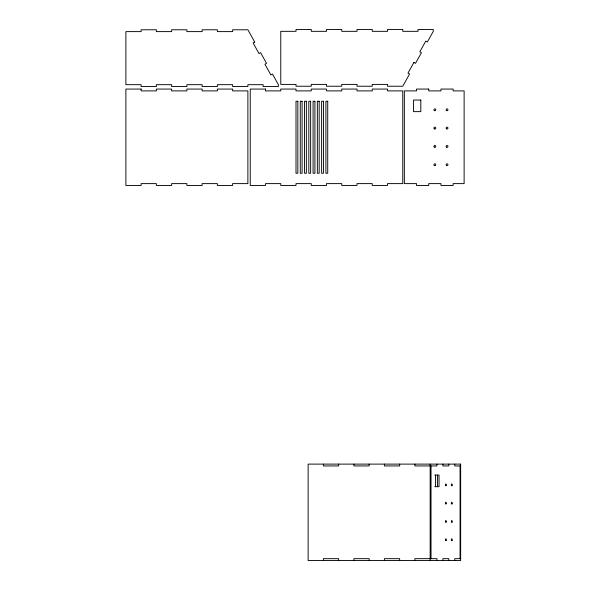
<?xml version="1.0" encoding="UTF-8"?>
<svg xmlns="http://www.w3.org/2000/svg" width="590" height="590" viewBox="0 0 590 590"><rect width="100%" height="100%" fill="white"/><g stroke="black" fill="none" stroke-linecap="round" stroke-linejoin="round"><path stroke-width="0.89" d="M460.657 465.938L454.728 465.938L454.728 464.109M434.756 475.09L439.026 475.09L439.026 486.684L434.756 486.684M460.657 558.671L454.728 558.671L454.728 560.5M460.06 465.938L460.06 558.671M448.806 464.109L448.806 465.938L442.876 465.938L442.876 464.109M448.806 560.5L448.806 558.671L442.876 558.671L442.876 560.5M437.426 475.09L437.426 486.684M436.954 464.109L436.954 465.938L414.903 465.938L414.903 464.109M436.954 560.5L436.954 558.671L414.903 558.671L414.903 560.5M435.472 475.09L435.472 486.684M431.025 465.938L431.025 558.671M430.154 464.109L430.154 560.5M399.651 464.109L399.651 465.938L384.4 465.938L384.4 464.109M399.651 560.5L399.651 558.671L384.4 558.671L384.4 560.5M369.148 464.109L369.148 465.938L353.897 465.938L353.897 464.109M369.148 560.5L369.148 558.671L353.897 558.671L353.897 560.5M338.645 464.109L338.645 465.938L323.394 465.938L323.394 464.109M338.645 560.5L338.645 558.671L323.394 558.671L323.394 560.5M413.907 62.437L407.985 73.101L409.585 73.993L402.778 86.236L387.527 86.236L387.527 84.407L372.275 84.407L372.275 86.236L357.024 86.236L357.024 84.407L341.772 84.407L341.772 86.236L326.521 86.236L326.521 84.407L311.269 84.407L311.269 86.236L296.025 86.236L296.025 84.407L280.774 84.407L280.774 31.329L296.025 31.329L296.025 29.5L311.269 29.5L311.269 31.329L326.521 31.329L326.521 29.5L341.772 29.5L341.772 31.329L357.024 31.329L357.024 29.5L372.275 29.5L372.275 31.329L387.527 31.329L387.527 29.5L402.778 29.5L402.778 31.329L418.03 31.329L418.03 29.5L433.281 29.5L433.281 31.329L427.359 41.993L425.759 41.108L419.837 51.773L421.437 52.665L415.507 63.329L413.907 62.437M254.688 42.023L253.088 42.908L259.01 53.572L260.61 52.687L266.533 63.351L264.94 64.236L270.862 74.908L272.462 74.016L278.384 84.68L278.384 86.516L263.133 86.516L263.133 84.68L247.881 84.68L247.881 86.516L232.63 86.516L232.63 84.68L217.378 84.68L217.378 86.516L202.127 86.516L202.127 84.68L186.875 84.68L186.875 86.516L171.624 86.516L171.624 84.68L156.372 84.68L156.372 86.516L141.128 86.516L141.128 84.68L125.877 84.68L125.877 31.609L141.128 31.609L141.128 29.78L156.372 29.78L156.372 31.609L171.624 31.609L171.624 29.78L186.875 29.78L186.875 31.609L202.127 31.609L202.127 29.78L217.378 29.78L217.378 31.609L232.63 31.609L232.63 29.78L247.881 29.78L254.688 42.023M141.128 89.061L125.877 89.061L125.877 185.452L141.128 185.452L141.128 183.615L156.372 183.615L156.372 185.452L171.624 185.452L171.624 183.615L186.875 183.615L186.875 185.452L202.127 185.452L202.127 183.615L217.378 183.615L217.378 185.452L232.63 185.452L232.63 183.615L247.881 183.615L247.881 90.889L232.63 90.889L232.63 89.061L217.378 89.061L217.378 90.889L202.127 90.889L202.127 89.061L186.875 89.061L186.875 90.889L171.624 90.889L171.624 89.061L156.372 89.061L156.372 90.889L141.128 90.889L141.128 89.061M265.5 89.061L250.249 89.061L250.249 185.452L265.5 185.452L265.5 183.615L280.752 183.615L280.752 185.452L296.003 185.452L296.003 183.615L311.255 183.615L311.255 185.452L326.506 185.452L326.506 183.615L341.75 183.615L341.75 185.452L357.002 185.452L357.002 183.615L372.253 183.615L372.253 185.452L387.505 185.452L387.505 183.615L402.756 183.615L402.756 90.889L387.505 90.889L387.505 89.061L372.253 89.061L372.253 90.889L357.002 90.889L357.002 89.061L341.75 89.061L341.75 90.889L326.506 90.889L326.506 89.061L311.255 89.061L311.255 90.889L296.003 90.889L296.003 89.061L280.752 89.061L280.752 90.889L265.5 90.889L265.5 89.061M428.746 89.061L416.54 89.061L416.54 90.889L404.342 90.889L404.342 183.615L416.54 183.615L416.54 185.452L428.746 185.452L428.746 183.615L440.944 183.615L440.944 185.452L453.15 185.452L453.15 183.615L464.124 183.615L464.124 90.889L453.15 90.889L453.15 89.061L440.944 89.061L440.944 90.889L428.746 90.889L428.746 89.061M420.81 100.042L413.494 100.042L413.494 111.635L420.81 111.635L420.81 100.042M297.832 101.259L296.003 101.259L296.003 173.246L297.832 173.246L297.832 101.259M302.102 101.259L300.273 101.259L300.273 173.246L302.102 173.246L302.102 101.259M306.372 101.259L304.543 101.259L304.543 173.246L306.372 173.246L306.372 101.259M310.642 101.259L308.813 101.259L308.813 173.246L310.642 173.246L310.642 101.259M314.913 101.259L313.084 101.259L313.084 173.246L314.913 173.246L314.913 101.259M319.183 101.259L317.354 101.259L317.354 173.246L319.183 173.246L319.183 101.259M323.453 101.259L321.624 101.259L321.624 173.246L323.453 173.246L323.453 101.259M327.723 101.259L325.894 101.259L325.894 173.246L327.723 173.246L327.723 101.259M460.657 464.109L308.142 464.109L308.142 560.5L460.657 560.5L460.657 464.109M434.388 128.893A0.915 0.915 0 0 0 435.759 128.104A0.915 0.915 0 0 0 434.388 127.307A0.915 0.915 0 0 0 434.388 128.893M446.401 110.448A0.915 0.915 0 0 0 447.928 110.035A0.915 0.915 0 0 0 446.807 108.921A0.915 0.915 0 0 0 446.401 110.448M434.196 147.05A0.915 0.915 0 0 0 435.73 146.645A0.915 0.915 0 0 0 434.609 145.524A0.915 0.915 0 0 0 434.196 147.05M434.196 165.355A0.915 0.915 0 0 0 435.73 164.942A0.915 0.915 0 0 0 434.609 163.821A0.915 0.915 0 0 0 434.196 165.355M446.586 147.198A0.915 0.915 0 0 0 447.957 146.409A0.915 0.915 0 0 0 446.586 145.612A0.915 0.915 0 0 0 446.586 147.198M434.388 110.596A0.915 0.915 0 0 0 435.759 109.799A0.915 0.915 0 0 0 434.388 109.01A0.915 0.915 0 0 0 434.388 110.596M446.586 165.502A0.915 0.915 0 0 0 447.957 164.706A0.915 0.915 0 0 0 446.586 163.917A0.915 0.915 0 0 0 446.586 165.502M446.401 128.753A0.915 0.915 0 0 0 447.928 128.34A0.915 0.915 0 0 0 446.807 127.219A0.915 0.915 0 0 0 446.401 128.753M446.224 540.219A0.915 0.443 -90 0 0 445.841 538.84A0.915 0.443 -90 0 0 445.457 540.219A0.915 0.443 -90 0 0 446.224 540.219M446.224 521.914A0.915 0.443 -90 0 0 445.841 520.542A0.915 0.443 -90 0 0 445.457 521.914A0.915 0.443 -90 0 0 446.224 521.914M446.224 503.609A0.915 0.443 -90 0 0 445.841 502.238A0.915 0.443 -90 0 0 445.457 503.609A0.915 0.443 -90 0 0 446.224 503.609M446.158 485.504A0.915 0.443 -90 0 0 445.952 483.97A0.915 0.443 -90 0 0 445.413 485.091A0.915 0.443 -90 0 0 446.158 485.504M452.08 485.504A0.915 0.443 -90 0 0 451.881 483.97A0.915 0.443 -90 0 0 451.335 485.091A0.915 0.443 -90 0 0 452.08 485.504M452.08 503.801A0.915 0.443 -90 0 0 451.881 502.274A0.915 0.443 -90 0 0 451.335 503.388A0.915 0.443 -90 0 0 452.08 503.801M452.08 522.106A0.915 0.443 -90 0 0 451.881 520.572A0.915 0.443 -90 0 0 451.335 521.693A0.915 0.443 -90 0 0 452.08 522.106M452.08 540.403A0.915 0.443 -90 0 0 451.881 538.876A0.915 0.443 -90 0 0 451.335 539.998A0.915 0.443 -90 0 0 452.08 540.403"/></g></svg>
